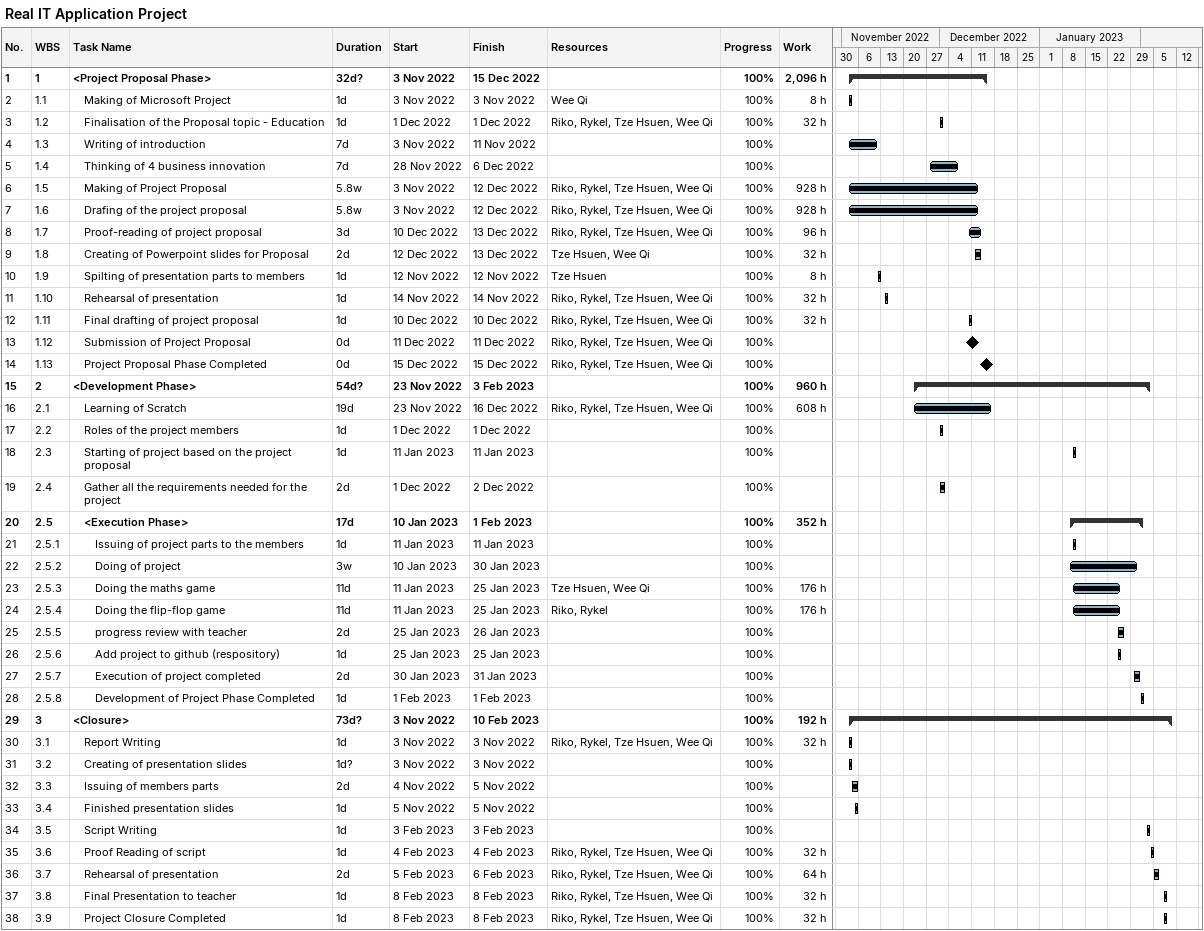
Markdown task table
Real IT Application Project

| ID | WBS | Task | Duration | Start | Finish | Resources | % complete | Work (h) |
|---|---|---|---|---|---|---|---|---|
| 1 | 1 | **<Project Proposal Phase>** | 32d? | 2022-11-03 | 2022-12-15 |  | 100 | 2096 |
| 2 | 1.1 | Making of Microsoft Project | 1d | 2022-11-03 | 2022-11-03 | Wee Qi | 100 | 8 |
| 3 | 1.2 | Finalisation of the Proposal topic - Education | 1d | 2022-12-01 | 2022-12-01 | Riko, Rykel, Tze Hsuen, Wee Qi | 100 | 32 |
| 4 | 1.3 | Writing of introduction | 7d | 2022-11-03 | 2022-11-11 |  | 100 |  |
| 5 | 1.4 | Thinking of 4 business innovation | 7d | 2022-11-28 | 2022-12-06 |  | 100 |  |
| 6 | 1.5 | Making of Project Proposal | 5.8w | 2022-11-03 | 2022-12-12 | Riko, Rykel, Tze Hsuen, Wee Qi | 100 | 928 |
| 7 | 1.6 | Drafing of the project proposal | 5.8w | 2022-11-03 | 2022-12-12 | Riko, Rykel, Tze Hsuen, Wee Qi | 100 | 928 |
| 8 | 1.7 | Proof-reading of project proposal | 3d | 2022-12-10 | 2022-12-13 | Riko, Rykel, Tze Hsuen, Wee Qi | 100 | 96 |
| 9 | 1.8 | Creating of Powerpoint slides for Proposal | 2d | 2022-12-12 | 2022-12-13 | Tze Hsuen, Wee Qi | 100 | 32 |
| 10 | 1.9 | Spilting of presentation parts to members | 1d | 2022-11-12 | 2022-11-12 | Tze Hsuen | 100 | 8 |
| 11 | 1.10 | Rehearsal of presentation | 1d | 2022-11-14 | 2022-11-14 | Riko, Rykel, Tze Hsuen, Wee Qi | 100 | 32 |
| 12 | 1.11 | Final drafting of project proposal | 1d | 2022-12-10 | 2022-12-10 | Riko, Rykel, Tze Hsuen, Wee Qi | 100 | 32 |
| 13 | 1.12 | Submission of Project Proposal | 0d | 2022-12-11 | 2022-12-11 | Riko, Rykel, Tze Hsuen, Wee Qi | 100 |  |
| 14 | 1.13 | Project Proposal Phase Completed | 0d | 2022-12-15 | 2022-12-15 | Riko, Rykel, Tze Hsuen, Wee Qi | 100 |  |
| 15 | 2 | **<Development Phase>** | 54d? | 2022-11-23 | 2023-02-03 |  | 100 | 960 |
| 16 | 2.1 | Learning of Scratch | 19d | 2022-11-23 | 2022-12-16 | Riko, Rykel, Tze Hsuen, Wee Qi | 100 | 608 |
| 17 | 2.2 | Roles of the project members | 1d | 2022-12-01 | 2022-12-01 |  | 100 |  |
| 18 | 2.3 | Starting of project based on the project proposal | 1d | 2023-01-11 | 2023-01-11 |  | 100 |  |
| 19 | 2.4 | Gather all the requirements needed for the project | 2d | 2022-12-01 | 2022-12-02 |  | 100 |  |
| 20 | 2.5 | **<Execution Phase>** | 17d | 2023-01-10 | 2023-02-01 |  | 100 | 352 |
| 21 | 2.5.1 | Issuing of project parts to the members | 1d | 2023-01-11 | 2023-01-11 |  | 100 |  |
| 22 | 2.5.2 | Doing of project | 3w | 2023-01-10 | 2023-01-30 |  | 100 |  |
| 23 | 2.5.3 | Doing the maths game | 11d | 2023-01-11 | 2023-01-25 | Tze Hsuen, Wee Qi | 100 | 176 |
| 24 | 2.5.4 | Doing the flip-flop game | 11d | 2023-01-11 | 2023-01-25 | Riko, Rykel | 100 | 176 |
| 25 | 2.5.5 | progress review with teacher | 2d | 2023-01-25 | 2023-01-26 |  | 100 |  |
| 26 | 2.5.6 | Add project to github (respository) | 1d | 2023-01-25 | 2023-01-25 |  | 100 |  |
| 27 | 2.5.7 | Execution of project completed | 2d | 2023-01-30 | 2023-01-31 |  | 100 |  |
| 28 | 2.5.8 | Development of Project Phase Completed | 1d | 2023-02-01 | 2023-02-01 |  | 100 |  |
| 29 | 3 | **<Closure>** | 73d? | 2022-11-03 | 2023-02-10 |  | 100 | 192 |
| 30 | 3.1 | Report Writing | 1d | 2022-11-03 | 2022-11-03 | Riko, Rykel, Tze Hsuen, Wee Qi | 100 | 32 |
| 31 | 3.2 | Creating of presentation slides | 1d? | 2022-11-03 | 2022-11-03 |  | 100 |  |
| 32 | 3.3 | Issuing of members parts | 2d | 2022-11-04 | 2022-11-05 |  | 100 |  |
| 33 | 3.4 | Finished presentation slides | 1d | 2022-11-05 | 2022-11-05 |  | 100 |  |
| 34 | 3.5 | Script Writing | 1d | 2023-02-03 | 2023-02-03 |  | 100 |  |
| 35 | 3.6 | Proof Reading of script | 1d | 2023-02-04 | 2023-02-04 | Riko, Rykel, Tze Hsuen, Wee Qi | 100 | 32 |
| 36 | 3.7 | Rehearsal of presentation | 2d | 2023-02-05 | 2023-02-06 | Riko, Rykel, Tze Hsuen, Wee Qi | 100 | 64 |
| 37 | 3.8 | Final Presentation to teacher | 1d | 2023-02-08 | 2023-02-08 | Riko, Rykel, Tze Hsuen, Wee Qi | 100 | 32 |
| 38 | 3.9 | Project Closure Completed | 1d | 2023-02-08 | 2023-02-08 | Riko, Rykel, Tze Hsuen, Wee Qi | 100 | 32 |
